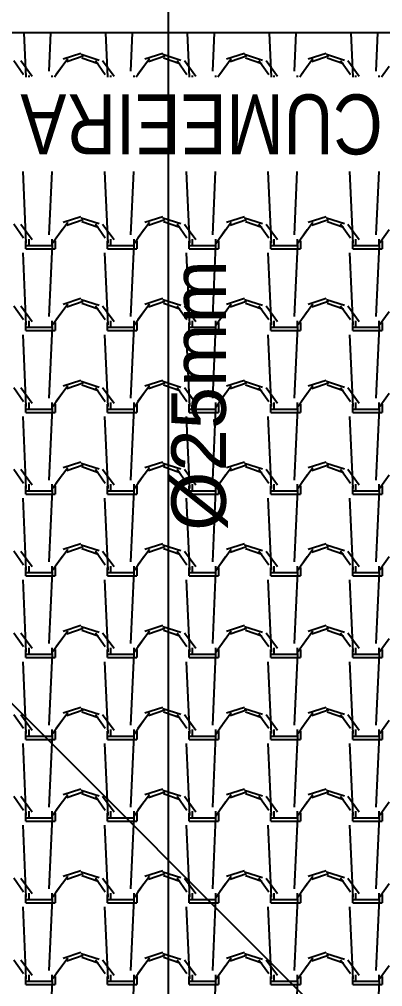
# Model space of a CAD drawing. Header units: millimetres. Extents: x 3923 to 4007, y 744 to 863.
# Drawn here: x 3933.241 to 3934.361, y 837.975 to 840.957 of the extents above; entities that cross this region are included whole.
import ezdxf
from ezdxf.enums import TextEntityAlignment as Align

# ---------------------------------------------------------------- set-up
doc = ezdxf.new("R2010")
doc.units = ezdxf.units.MM
for name, color, linetype in [('-HIDRO', 8, 'Continuous'), ('AF', 5, 'Continuous'), ('E-txt-g', 3, 'Continuous'), ('Esgoto', 5, 'Continuous'), ('TEXTO', 3, 'Continuous')]:
    doc.layers.add(name, color=color, linetype=linetype)
doc.layers.add('E-Txt-W', color=7, linetype='Continuous', lineweight=20)
doc.styles.add('F2', font='ARIALN.TTF')
doc.styles.add('REG60', font='romans.shx', dxfattribs={"width": 0.8, "height": 0.15})
doc.styles.add('REG80', font='romans.shx', dxfattribs={"width": 0.8, "height": 0.2})
doc.styles.get("Standard").update_dxf_attribs({"font": 'arial.ttf'})

# ---------------------------------------------------------------- blocks, each defined once
blk = doc.blocks.new('TXT-AMB75')
at = {"layer": 'E-txt-g', "style": 'REG80', "width": 0.8, "flags": 8}
blk.add_attdef('TXT', text='', height=0.2, dxfattribs=at).set_placement((0.0055, 0.2964), align=Align.CENTER)
at = {"layer": 'E-Txt-W', "style": 'REG60', "width": 0.8, "flags": 8}
blk.add_attdef('TXT', text='', height=0.15, dxfattribs=at).set_placement((0.0055, 0.0271), align=Align.CENTER)

msp = doc.modelspace()

# ---------------------------------------------------------------- linework, layer by layer
at = {"layer": '-HIDRO', "linetype": 'Continuous'}
for p, q in [((3938.5851, 840.915), (3929.0091, 840.915)), ((3933.2619, 840.7786), (3933.2557, 840.915)), ((3933.333, 840.7968), (3933.3383, 840.915)), ((3933.5139, 840.7786), (3933.5077, 840.915)), ((3933.585, 840.7968), (3933.5903, 840.915)), ((3933.7659, 840.7786), (3933.7597, 840.915)), ((3933.837, 840.7968), (3933.8423, 840.915)), ((3934.0179, 840.7786), (3934.0117, 840.915)), ((3934.089, 840.7968), (3934.0944, 840.915)), ((3934.2699, 840.7786), (3934.2637, 840.915)), ((3934.341, 840.7968), (3934.3464, 840.915)), ((3933.431, 840.8521), (3933.3756, 840.8345)), ((3933.4871, 840.8305), (3933.4316, 840.8482)), ((3933.683, 840.8521), (3933.6276, 840.8345)), ((3933.7391, 840.8305), (3933.6836, 840.8482)), ((3933.935, 840.8521), (3933.8796, 840.8345)), ((3933.9911, 840.8305), (3933.9356, 840.8482)), ((3934.187, 840.8521), (3934.1316, 840.8345)), ((3934.2431, 840.8305), (3934.1876, 840.8482)), ((3933.2537, 840.7865), (3933.2235, 840.8293)), ((3933.2809, 840.7811), (3933.2456, 840.829)), ((3933.39, 840.8349), (3933.3547, 840.787)), ((3933.4376, 840.8432), (3933.3872, 840.8256)), ((3933.4842, 840.8196), (3933.4338, 840.8373)), ((3933.5057, 840.7865), (3933.4755, 840.8293)), ((3933.5329, 840.7811), (3933.4976, 840.829)), ((3933.642, 840.8349), (3933.6067, 840.787)), ((3933.6896, 840.8432), (3933.6392, 840.8256)), ((3933.7362, 840.8196), (3933.6858, 840.8373)), ((3933.7577, 840.7865), (3933.7275, 840.8293)), ((3933.7849, 840.7811), (3933.7496, 840.829)), ((3933.894, 840.8349), (3933.8587, 840.787)), ((3933.9416, 840.8432), (3933.8912, 840.8256)), ((3933.9882, 840.8196), (3933.9378, 840.8373)), ((3934.0097, 840.7865), (3933.9795, 840.8293)), ((3934.0369, 840.7811), (3934.0016, 840.829)), ((3934.146, 840.8349), (3934.1107, 840.787)), ((3934.1936, 840.8432), (3934.1432, 840.8256)), ((3934.2402, 840.8196), (3934.1898, 840.8373)), ((3934.2617, 840.7864), (3934.2315, 840.8293)), ((3934.2888, 840.7811), (3934.2536, 840.829)), ((3933.3728, 840.8118), (3933.3493, 840.7786)), ((3933.6248, 840.8118), (3933.6013, 840.7786)), ((3933.8768, 840.8118), (3933.8533, 840.7786)), ((3934.1288, 840.8118), (3934.1053, 840.7786)), ((3934.3808, 840.8118), (3934.3573, 840.7786)), ((3933.2607, 840.7786), (3933.2607, 840.7788)), ((3933.2708, 840.7786), (3933.2708, 840.7838)), ((3933.3414, 840.7838), (3933.3414, 840.7786)), ((3933.3514, 840.7788), (3933.3514, 840.7786)), ((3933.5127, 840.7786), (3933.5127, 840.7788)), ((3933.5228, 840.7786), (3933.5228, 840.7838)), ((3933.5934, 840.7838), (3933.5934, 840.7786)), ((3933.6034, 840.7788), (3933.6034, 840.7786)), ((3933.7647, 840.7786), (3933.7647, 840.7788)), ((3933.7748, 840.7786), (3933.7748, 840.7838)), ((3933.8454, 840.7838), (3933.8454, 840.7786)), ((3933.8554, 840.7788), (3933.8554, 840.7786)), ((3934.0167, 840.7786), (3934.0167, 840.7788)), ((3934.0268, 840.7786), (3934.0268, 840.7838)), ((3934.0974, 840.7838), (3934.0974, 840.7786)), ((3934.1074, 840.7788), (3934.1074, 840.7786)), ((3934.2687, 840.7786), (3934.2687, 840.7788)), ((3934.2788, 840.7786), (3934.2788, 840.7838)), ((3934.3494, 840.7838), (3934.3494, 840.7786)), ((3934.3594, 840.7788), (3934.3594, 840.7786)), ((3933.2623, 840.2671), (3933.2522, 840.4881)), ((3933.333, 840.2928), (3933.3418, 840.4881)), ((3933.5143, 840.2671), (3933.5042, 840.4881)), ((3933.585, 840.2928), (3933.5938, 840.4881)), ((3933.7663, 840.2671), (3933.7562, 840.4881)), ((3933.837, 840.2928), (3933.8458, 840.4881)), ((3934.0183, 840.2671), (3934.0082, 840.4881)), ((3934.089, 840.2928), (3934.0979, 840.4881)), ((3934.2703, 840.2671), (3934.2602, 840.4881)), ((3934.341, 840.2928), (3934.3499, 840.4881)), ((3933.431, 840.3481), (3933.3756, 840.3305)), ((3933.4376, 840.3392), (3933.3872, 840.3216)), ((3933.4871, 840.3265), (3933.4316, 840.3442)), ((3933.683, 840.3481), (3933.6276, 840.3305)), ((3933.6896, 840.3392), (3933.6392, 840.3216)), ((3933.7391, 840.3265), (3933.6836, 840.3442)), ((3933.935, 840.3481), (3933.8796, 840.3305)), ((3933.9416, 840.3392), (3933.8912, 840.3216)), ((3933.9911, 840.3265), (3933.9356, 840.3442)), ((3934.187, 840.3481), (3934.1316, 840.3305)), ((3934.1936, 840.3392), (3934.1432, 840.3216)), ((3934.2431, 840.3265), (3934.1876, 840.3442)), ((3933.2537, 840.2825), (3933.2235, 840.3253)), ((3933.2809, 840.2771), (3933.2456, 840.325)), ((3933.39, 840.3309), (3933.3547, 840.283)), ((3933.4842, 840.3156), (3933.4338, 840.3333)), ((3933.5057, 840.2825), (3933.4755, 840.3253)), ((3933.5329, 840.2771), (3933.4976, 840.325)), ((3933.642, 840.3309), (3933.6067, 840.283)), ((3933.7362, 840.3156), (3933.6858, 840.3333)), ((3933.7577, 840.2825), (3933.7275, 840.3253)), ((3933.7849, 840.2771), (3933.7496, 840.325)), ((3933.894, 840.3309), (3933.8587, 840.283)), ((3933.9882, 840.3156), (3933.9378, 840.3333)), ((3934.0097, 840.2825), (3933.9795, 840.3253)), ((3934.0369, 840.2771), (3934.0016, 840.325)), ((3934.146, 840.3309), (3934.1107, 840.283)), ((3934.2402, 840.3156), (3934.1898, 840.3333)), ((3934.2617, 840.2825), (3934.2315, 840.3253)), ((3934.2889, 840.2771), (3934.2536, 840.325)), ((3933.2708, 840.2597), (3933.2708, 840.2798)), ((3933.3414, 840.2798), (3933.3414, 840.2597)), ((3933.3728, 840.3078), (3933.3426, 840.265)), ((3933.5228, 840.2597), (3933.5228, 840.2798)), ((3933.5934, 840.2798), (3933.5934, 840.2597)), ((3933.6248, 840.3078), (3933.5946, 840.265)), ((3933.7748, 840.2597), (3933.7748, 840.2798)), ((3933.8454, 840.2798), (3933.8454, 840.2597)), ((3933.8768, 840.3078), (3933.8466, 840.265)), ((3934.0268, 840.2597), (3934.0268, 840.2798)), ((3934.0974, 840.2798), (3934.0974, 840.2597)), ((3934.1288, 840.3078), (3934.0986, 840.265)), ((3934.2788, 840.2597), (3934.2788, 840.2798)), ((3934.3494, 840.2798), (3934.3494, 840.2597)), ((3934.3808, 840.3078), (3934.3506, 840.265)), ((3933.2607, 840.2496), (3933.2607, 840.2748)), ((3933.2607, 840.2597), (3933.2708, 840.2597)), ((3933.2607, 840.2496), (3933.2708, 840.2496)), ((3933.2708, 840.2597), (3933.3414, 840.2597)), ((3933.2708, 840.2496), (3933.3514, 840.2496)), ((3933.333, 840.0408), (3933.343, 840.2625)), ((3933.3514, 840.2748), (3933.3514, 840.2496)), ((3933.5127, 840.2496), (3933.5127, 840.2748)), ((3933.5127, 840.2597), (3933.5228, 840.2597)), ((3933.5127, 840.2496), (3933.5228, 840.2496)), ((3933.5228, 840.2597), (3933.5934, 840.2597)), ((3933.5228, 840.2496), (3933.6034, 840.2496)), ((3933.585, 840.0408), (3933.5951, 840.2625)), ((3933.6034, 840.2748), (3933.6034, 840.2496)), ((3933.7647, 840.2496), (3933.7647, 840.2748)), ((3933.7647, 840.2597), (3933.7748, 840.2597)), ((3933.7647, 840.2496), (3933.7748, 840.2496)), ((3933.7748, 840.2597), (3933.8454, 840.2597)), ((3933.7748, 840.2496), (3933.8554, 840.2496)), ((3933.837, 840.0408), (3933.8471, 840.2625)), ((3933.8554, 840.2748), (3933.8554, 840.2496)), ((3934.0167, 840.2496), (3934.0167, 840.2748)), ((3934.0167, 840.2597), (3934.0268, 840.2597)), ((3934.0167, 840.2496), (3934.0268, 840.2496)), ((3934.0268, 840.2597), (3934.0974, 840.2597)), ((3934.0268, 840.2496), (3934.1074, 840.2496)), ((3934.089, 840.0408), (3934.0991, 840.2625)), ((3934.1074, 840.2748), (3934.1074, 840.2496)), ((3934.2687, 840.2496), (3934.2687, 840.2748)), ((3934.2687, 840.2597), (3934.2788, 840.2597)), ((3934.2687, 840.2496), (3934.2788, 840.2496)), ((3934.2788, 840.2597), (3934.3494, 840.2597)), ((3934.2788, 840.2496), (3934.3594, 840.2496)), ((3934.341, 840.0408), (3934.3511, 840.2625)), ((3934.3594, 840.2748), (3934.3594, 840.2496)), ((3933.2623, 840.0151), (3933.2522, 840.2368)), ((3933.5143, 840.0151), (3933.5042, 840.2368)), ((3933.7663, 840.0151), (3933.7562, 840.2368)), ((3934.0183, 840.0151), (3934.0082, 840.2368)), ((3934.2703, 840.0151), (3934.2602, 840.2368)), ((3933.2537, 840.0305), (3933.2235, 840.0733)), ((3933.2809, 840.0251), (3933.2456, 840.073)), ((3933.39, 840.0789), (3933.3547, 840.031)), ((3933.431, 840.0961), (3933.3756, 840.0785)), ((3933.4376, 840.0872), (3933.3872, 840.0696)), ((3933.4871, 840.0745), (3933.4316, 840.0922)), ((3933.4842, 840.0636), (3933.4338, 840.0813)), ((3933.5057, 840.0305), (3933.4755, 840.0733)), ((3933.5329, 840.0251), (3933.4976, 840.073)), ((3933.642, 840.0789), (3933.6067, 840.031)), ((3933.683, 840.0961), (3933.6276, 840.0785)), ((3933.6896, 840.0872), (3933.6392, 840.0696)), ((3933.7391, 840.0745), (3933.6836, 840.0922)), ((3933.7362, 840.0636), (3933.6858, 840.0813)), ((3933.7577, 840.0305), (3933.7275, 840.0733)), ((3933.7849, 840.0251), (3933.7496, 840.073)), ((3933.894, 840.0789), (3933.8587, 840.031)), ((3933.935, 840.0961), (3933.8796, 840.0785)), ((3933.9416, 840.0872), (3933.8912, 840.0696)), ((3933.9911, 840.0745), (3933.9356, 840.0922)), ((3933.9882, 840.0636), (3933.9378, 840.0813)), ((3934.0097, 840.0305), (3933.9795, 840.0733)), ((3934.0369, 840.0251), (3934.0016, 840.073)), ((3934.146, 840.0789), (3934.1107, 840.031)), ((3934.187, 840.0961), (3934.1316, 840.0785)), ((3934.1936, 840.0872), (3934.1432, 840.0696)), ((3934.2431, 840.0745), (3934.1876, 840.0922)), ((3934.2402, 840.0636), (3934.1898, 840.0813)), ((3934.2617, 840.0305), (3934.2315, 840.0733)), ((3934.2889, 840.0251), (3934.2536, 840.073)), ((3933.3728, 840.0558), (3933.3426, 840.013)), ((3933.6248, 840.0558), (3933.5946, 840.013)), ((3933.8768, 840.0558), (3933.8466, 840.013)), ((3934.1288, 840.0558), (3934.0986, 840.013)), ((3934.3808, 840.0558), (3934.3506, 840.013)), ((3933.2607, 839.9976), (3933.2607, 840.0228)), ((3933.2708, 840.0077), (3933.2708, 840.0278)), ((3933.3414, 840.0278), (3933.3414, 840.0077)), ((3933.3514, 840.0228), (3933.3514, 839.9976)), ((3933.5127, 839.9976), (3933.5127, 840.0228)), ((3933.5228, 840.0077), (3933.5228, 840.0278)), ((3933.5934, 840.0278), (3933.5934, 840.0077)), ((3933.6034, 840.0228), (3933.6034, 839.9976)), ((3933.7647, 839.9976), (3933.7647, 840.0228)), ((3933.7748, 840.0077), (3933.7748, 840.0278)), ((3933.8454, 840.0278), (3933.8454, 840.0077)), ((3933.8554, 840.0228), (3933.8554, 839.9976)), ((3934.0167, 839.9976), (3934.0167, 840.0228)), ((3934.0268, 840.0077), (3934.0268, 840.0278)), ((3934.0974, 840.0278), (3934.0974, 840.0077)), ((3934.1074, 840.0228), (3934.1074, 839.9976)), ((3934.2687, 839.9976), (3934.2687, 840.0228)), ((3934.2788, 840.0077), (3934.2788, 840.0278)), ((3934.3494, 840.0278), (3934.3494, 840.0077)), ((3934.3594, 840.0228), (3934.3594, 839.9976)), ((3933.2623, 839.7631), (3933.2522, 839.9848)), ((3933.2607, 840.0077), (3933.2708, 840.0077)), ((3933.2607, 839.9976), (3933.2708, 839.9976)), ((3933.2708, 840.0077), (3933.3414, 840.0077)), ((3933.2708, 839.9976), (3933.3514, 839.9976)), ((3933.333, 839.7888), (3933.343, 840.0105)), ((3933.5143, 839.7631), (3933.5042, 839.9848)), ((3933.5127, 840.0077), (3933.5228, 840.0077)), ((3933.5127, 839.9976), (3933.5228, 839.9976)), ((3933.5228, 840.0077), (3933.5934, 840.0077)), ((3933.5228, 839.9976), (3933.6034, 839.9976)), ((3933.585, 839.7888), (3933.5951, 840.0105)), ((3933.7663, 839.7631), (3933.7562, 839.9848)), ((3933.7647, 840.0077), (3933.7748, 840.0077)), ((3933.7647, 839.9976), (3933.7748, 839.9976)), ((3933.7748, 840.0077), (3933.8454, 840.0077)), ((3933.7748, 839.9976), (3933.8554, 839.9976)), ((3933.837, 839.7888), (3933.8471, 840.0105)), ((3934.0183, 839.7631), (3934.0082, 839.9848)), ((3934.0167, 840.0077), (3934.0268, 840.0077)), ((3934.0167, 839.9976), (3934.0268, 839.9976)), ((3934.0268, 840.0077), (3934.0974, 840.0077)), ((3934.0268, 839.9976), (3934.1074, 839.9976)), ((3934.089, 839.7888), (3934.0991, 840.0105)), ((3934.2703, 839.7631), (3934.2602, 839.9848)), ((3934.2687, 840.0077), (3934.2788, 840.0077)), ((3934.2687, 839.9976), (3934.2788, 839.9976)), ((3934.2788, 840.0077), (3934.3494, 840.0077)), ((3934.2788, 839.9976), (3934.3594, 839.9976)), ((3934.341, 839.7888), (3934.3511, 840.0105)), ((3933.431, 839.8441), (3933.3756, 839.8265)), ((3933.4376, 839.8352), (3933.3872, 839.8176)), ((3933.4871, 839.8225), (3933.4316, 839.8402)), ((3933.683, 839.8441), (3933.6276, 839.8265)), ((3933.6896, 839.8352), (3933.6392, 839.8176)), ((3933.7391, 839.8225), (3933.6836, 839.8402)), ((3933.935, 839.8441), (3933.8796, 839.8265)), ((3933.9416, 839.8352), (3933.8912, 839.8176)), ((3933.9911, 839.8225), (3933.9356, 839.8402)), ((3934.187, 839.8441), (3934.1316, 839.8265)), ((3934.1936, 839.8352), (3934.1432, 839.8176)), ((3934.2431, 839.8225), (3934.1876, 839.8402)), ((3933.2537, 839.7785), (3933.2235, 839.8213)), ((3933.2809, 839.7731), (3933.2456, 839.821)), ((3933.3728, 839.8038), (3933.3426, 839.761)), ((3933.39, 839.8269), (3933.3547, 839.779)), ((3933.4842, 839.8116), (3933.4338, 839.8293)), ((3933.5057, 839.7785), (3933.4755, 839.8213)), ((3933.5329, 839.7731), (3933.4976, 839.821)), ((3933.6248, 839.8038), (3933.5946, 839.761)), ((3933.642, 839.8269), (3933.6067, 839.779)), ((3933.7362, 839.8116), (3933.6858, 839.8293)), ((3933.7577, 839.7785), (3933.7275, 839.8213)), ((3933.7849, 839.7731), (3933.7496, 839.821)), ((3933.8768, 839.8038), (3933.8466, 839.761)), ((3933.894, 839.8269), (3933.8587, 839.779)), ((3933.9882, 839.8116), (3933.9378, 839.8293)), ((3934.0097, 839.7785), (3933.9795, 839.8213)), ((3934.0369, 839.7731), (3934.0016, 839.821)), ((3934.1288, 839.8038), (3934.0986, 839.761)), ((3934.146, 839.8269), (3934.1107, 839.779)), ((3934.2402, 839.8116), (3934.1898, 839.8293)), ((3934.2617, 839.7785), (3934.2315, 839.8213)), ((3934.2889, 839.7731), (3934.2536, 839.821)), ((3934.3808, 839.8038), (3934.3506, 839.761)), ((3933.2708, 839.7557), (3933.2708, 839.7758)), ((3933.3414, 839.7758), (3933.3414, 839.7557)), ((3933.5228, 839.7557), (3933.5228, 839.7758)), ((3933.5934, 839.7758), (3933.5934, 839.7557)), ((3933.7748, 839.7557), (3933.7748, 839.7758)), ((3933.8454, 839.7758), (3933.8454, 839.7557)), ((3934.0268, 839.7557), (3934.0268, 839.7758)), ((3934.0974, 839.7758), (3934.0974, 839.7557)), ((3934.2788, 839.7557), (3934.2788, 839.7758)), ((3934.3494, 839.7758), (3934.3494, 839.7557)), ((3933.2607, 839.7456), (3933.2607, 839.7708)), ((3933.2607, 839.7557), (3933.2708, 839.7557)), ((3933.2607, 839.7456), (3933.2708, 839.7456)), ((3933.2708, 839.7557), (3933.3414, 839.7557)), ((3933.2708, 839.7456), (3933.3514, 839.7456)), ((3933.333, 839.5368), (3933.343, 839.7585)), ((3933.3514, 839.7708), (3933.3514, 839.7456)), ((3933.5127, 839.7456), (3933.5127, 839.7708)), ((3933.5127, 839.7557), (3933.5228, 839.7557)), ((3933.5127, 839.7456), (3933.5228, 839.7456)), ((3933.5228, 839.7557), (3933.5934, 839.7557)), ((3933.5228, 839.7456), (3933.6034, 839.7456)), ((3933.585, 839.5368), (3933.5951, 839.7585)), ((3933.6034, 839.7708), (3933.6034, 839.7456)), ((3933.7647, 839.7456), (3933.7647, 839.7708)), ((3933.7647, 839.7557), (3933.7748, 839.7557)), ((3933.7647, 839.7456), (3933.7748, 839.7456)), ((3933.7748, 839.7557), (3933.8454, 839.7557)), ((3933.7748, 839.7456), (3933.8554, 839.7456)), ((3933.837, 839.5368), (3933.8471, 839.7585)), ((3933.8554, 839.7708), (3933.8554, 839.7456)), ((3934.0167, 839.7456), (3934.0167, 839.7708)), ((3934.0167, 839.7557), (3934.0268, 839.7557)), ((3934.0167, 839.7456), (3934.0268, 839.7456)), ((3934.0268, 839.7557), (3934.0974, 839.7557)), ((3934.0268, 839.7456), (3934.1074, 839.7456)), ((3934.089, 839.5368), (3934.0991, 839.7585)), ((3934.1074, 839.7708), (3934.1074, 839.7456)), ((3934.2687, 839.7456), (3934.2687, 839.7708)), ((3934.2687, 839.7557), (3934.2788, 839.7557)), ((3934.2687, 839.7456), (3934.2788, 839.7456)), ((3934.2788, 839.7557), (3934.3494, 839.7557)), ((3934.2788, 839.7456), (3934.3594, 839.7456)), ((3934.341, 839.5368), (3934.3511, 839.7585)), ((3934.3594, 839.7708), (3934.3594, 839.7456)), ((3933.2623, 839.5111), (3933.2522, 839.7328)), ((3933.5143, 839.5111), (3933.5042, 839.7328)), ((3933.7663, 839.5111), (3933.7562, 839.7328)), ((3934.0183, 839.5111), (3934.0082, 839.7328)), ((3934.2703, 839.5111), (3934.2602, 839.7328)), ((3933.2537, 839.5265), (3933.2235, 839.5693)), ((3933.2809, 839.5211), (3933.2456, 839.569)), ((3933.39, 839.5749), (3933.3547, 839.527)), ((3933.431, 839.5921), (3933.3756, 839.5745)), ((3933.4376, 839.5832), (3933.3872, 839.5656)), ((3933.4871, 839.5705), (3933.4316, 839.5882)), ((3933.4842, 839.5596), (3933.4338, 839.5773)), ((3933.5057, 839.5265), (3933.4755, 839.5693)), ((3933.5329, 839.5211), (3933.4976, 839.569)), ((3933.642, 839.5749), (3933.6067, 839.527)), ((3933.683, 839.5921), (3933.6276, 839.5745)), ((3933.6896, 839.5832), (3933.6392, 839.5656)), ((3933.7391, 839.5705), (3933.6836, 839.5882)), ((3933.7362, 839.5596), (3933.6858, 839.5773)), ((3933.7577, 839.5265), (3933.7275, 839.5693)), ((3933.7849, 839.5211), (3933.7496, 839.569)), ((3933.894, 839.5749), (3933.8587, 839.527)), ((3933.935, 839.5921), (3933.8796, 839.5745)), ((3933.9416, 839.5832), (3933.8912, 839.5656)), ((3933.9911, 839.5705), (3933.9356, 839.5882)), ((3933.9882, 839.5596), (3933.9378, 839.5773)), ((3934.0097, 839.5265), (3933.9795, 839.5693)), ((3934.0369, 839.5211), (3934.0016, 839.569)), ((3934.146, 839.5749), (3934.1107, 839.527)), ((3934.187, 839.5921), (3934.1316, 839.5745)), ((3934.1936, 839.5832), (3934.1432, 839.5656)), ((3934.2431, 839.5705), (3934.1876, 839.5882)), ((3934.2402, 839.5596), (3934.1898, 839.5773)), ((3934.2617, 839.5265), (3934.2315, 839.5693)), ((3934.2889, 839.5211), (3934.2536, 839.569)), ((3933.3728, 839.5518), (3933.3426, 839.509)), ((3933.6248, 839.5518), (3933.5946, 839.509)), ((3933.8768, 839.5518), (3933.8466, 839.509)), ((3934.1288, 839.5518), (3934.0986, 839.509)), ((3934.3808, 839.5518), (3934.3506, 839.509)), ((3933.2607, 839.4936), (3933.2607, 839.5188)), ((3933.2708, 839.5037), (3933.2708, 839.5238)), ((3933.333, 839.2848), (3933.343, 839.5065)), ((3933.3414, 839.5238), (3933.3414, 839.5037)), ((3933.3514, 839.5188), (3933.3514, 839.4936)), ((3933.5127, 839.4936), (3933.5127, 839.5188)), ((3933.5228, 839.5037), (3933.5228, 839.5238)), ((3933.585, 839.2848), (3933.5951, 839.5065)), ((3933.5934, 839.5238), (3933.5934, 839.5037)), ((3933.6034, 839.5188), (3933.6034, 839.4936)), ((3933.7647, 839.4936), (3933.7647, 839.5188)), ((3933.7748, 839.5037), (3933.7748, 839.5238)), ((3933.837, 839.2848), (3933.8471, 839.5065)), ((3933.8454, 839.5238), (3933.8454, 839.5037)), ((3933.8554, 839.5188), (3933.8554, 839.4936)), ((3934.0167, 839.4936), (3934.0167, 839.5188)), ((3934.0268, 839.5037), (3934.0268, 839.5238)), ((3934.089, 839.2848), (3934.0991, 839.5065)), ((3934.0974, 839.5238), (3934.0974, 839.5037)), ((3934.1074, 839.5188), (3934.1074, 839.4936)), ((3934.2687, 839.4936), (3934.2687, 839.5188)), ((3934.2788, 839.5037), (3934.2788, 839.5238)), ((3934.341, 839.2848), (3934.3511, 839.5065)), ((3934.3494, 839.5238), (3934.3494, 839.5037)), ((3934.3594, 839.5188), (3934.3594, 839.4936)), ((3933.2623, 839.2591), (3933.2522, 839.4808)), ((3933.2607, 839.5037), (3933.2708, 839.5037)), ((3933.2607, 839.4936), (3933.2708, 839.4936)), ((3933.2708, 839.5037), (3933.3414, 839.5037)), ((3933.2708, 839.4936), (3933.3514, 839.4936)), ((3933.5143, 839.2591), (3933.5042, 839.4808)), ((3933.5127, 839.5037), (3933.5228, 839.5037)), ((3933.5127, 839.4936), (3933.5228, 839.4936)), ((3933.5228, 839.5037), (3933.5934, 839.5037)), ((3933.5228, 839.4936), (3933.6034, 839.4936)), ((3933.7663, 839.2591), (3933.7562, 839.4808)), ((3933.7647, 839.5037), (3933.7748, 839.5037)), ((3933.7647, 839.4936), (3933.7748, 839.4936)), ((3933.7748, 839.5037), (3933.8454, 839.5037)), ((3933.7748, 839.4936), (3933.8554, 839.4936)), ((3934.0183, 839.2591), (3934.0082, 839.4808)), ((3934.0167, 839.5037), (3934.0268, 839.5037)), ((3934.0167, 839.4936), (3934.0268, 839.4936)), ((3934.0268, 839.5037), (3934.0974, 839.5037)), ((3934.0268, 839.4936), (3934.1074, 839.4936)), ((3934.2703, 839.2591), (3934.2602, 839.4808)), ((3934.2687, 839.5037), (3934.2788, 839.5037)), ((3934.2687, 839.4936), (3934.2788, 839.4936)), ((3934.2788, 839.5037), (3934.3494, 839.5037)), ((3934.2788, 839.4936), (3934.3594, 839.4936)), ((3933.431, 839.3401), (3933.3756, 839.3225)), ((3933.4376, 839.3312), (3933.3872, 839.3136)), ((3933.4871, 839.3185), (3933.4316, 839.3362)), ((3933.4842, 839.3076), (3933.4338, 839.3253)), ((3933.683, 839.3401), (3933.6276, 839.3225)), ((3933.6896, 839.3312), (3933.6392, 839.3136)), ((3933.7391, 839.3185), (3933.6836, 839.3362)), ((3933.7362, 839.3076), (3933.6858, 839.3253)), ((3933.935, 839.3401), (3933.8796, 839.3225)), ((3933.9416, 839.3312), (3933.8912, 839.3136)), ((3933.9911, 839.3185), (3933.9356, 839.3362)), ((3933.9882, 839.3076), (3933.9378, 839.3253)), ((3934.187, 839.3401), (3934.1316, 839.3225)), ((3934.1936, 839.3312), (3934.1432, 839.3136)), ((3934.2431, 839.3185), (3934.1876, 839.3362)), ((3934.2402, 839.3076), (3934.1898, 839.3253)), ((3933.2537, 839.2745), (3933.2235, 839.3173)), ((3933.2809, 839.2691), (3933.2456, 839.317)), ((3933.3728, 839.2998), (3933.3426, 839.257)), ((3933.39, 839.3229), (3933.3547, 839.275)), ((3933.5057, 839.2745), (3933.4755, 839.3173)), ((3933.5329, 839.2691), (3933.4976, 839.317)), ((3933.6248, 839.2998), (3933.5946, 839.257)), ((3933.642, 839.3229), (3933.6067, 839.275)), ((3933.7577, 839.2745), (3933.7275, 839.3173)), ((3933.7849, 839.2691), (3933.7496, 839.317)), ((3933.8768, 839.2998), (3933.8466, 839.257)), ((3933.894, 839.3229), (3933.8587, 839.275)), ((3934.0097, 839.2745), (3933.9795, 839.3173)), ((3934.0369, 839.2691), (3934.0016, 839.317)), ((3934.1288, 839.2998), (3934.0986, 839.257)), ((3934.146, 839.3229), (3934.1107, 839.275)), ((3934.2617, 839.2745), (3934.2315, 839.3173)), ((3934.2889, 839.2691), (3934.2536, 839.317)), ((3934.3808, 839.2998), (3934.3506, 839.257)), ((3933.2607, 839.2416), (3933.2607, 839.2668)), ((3933.2708, 839.2517), (3933.2708, 839.2718)), ((3933.3414, 839.2718), (3933.3414, 839.2517)), ((3933.3514, 839.2668), (3933.3514, 839.2416)), ((3933.5127, 839.2416), (3933.5127, 839.2668)), ((3933.5228, 839.2517), (3933.5228, 839.2718)), ((3933.5934, 839.2718), (3933.5934, 839.2517)), ((3933.6034, 839.2668), (3933.6034, 839.2416)), ((3933.7647, 839.2416), (3933.7647, 839.2668)), ((3933.7748, 839.2517), (3933.7748, 839.2718)), ((3933.8454, 839.2718), (3933.8454, 839.2517)), ((3933.8554, 839.2668), (3933.8554, 839.2416)), ((3934.0167, 839.2416), (3934.0167, 839.2668)), ((3934.0268, 839.2517), (3934.0268, 839.2718)), ((3934.0974, 839.2718), (3934.0974, 839.2517)), ((3934.1074, 839.2668), (3934.1074, 839.2416)), ((3934.2687, 839.2416), (3934.2687, 839.2668)), ((3934.2788, 839.2517), (3934.2788, 839.2718)), ((3934.3494, 839.2718), (3934.3494, 839.2517)), ((3934.3594, 839.2668), (3934.3594, 839.2416)), ((3933.2607, 839.2517), (3933.2708, 839.2517)), ((3933.2607, 839.2416), (3933.2708, 839.2416)), ((3933.2708, 839.2517), (3933.3414, 839.2517)), ((3933.2708, 839.2416), (3933.3514, 839.2416)), ((3933.333, 839.0328), (3933.343, 839.2545)), ((3933.5127, 839.2517), (3933.5228, 839.2517)), ((3933.5127, 839.2416), (3933.5228, 839.2416)), ((3933.5228, 839.2517), (3933.5934, 839.2517)), ((3933.5228, 839.2416), (3933.6034, 839.2416)), ((3933.585, 839.0328), (3933.5951, 839.2545)), ((3933.7647, 839.2517), (3933.7748, 839.2517)), ((3933.7647, 839.2416), (3933.7748, 839.2416)), ((3933.7748, 839.2517), (3933.8454, 839.2517)), ((3933.7748, 839.2416), (3933.8554, 839.2416)), ((3933.837, 839.0328), (3933.8471, 839.2545)), ((3934.0167, 839.2517), (3934.0268, 839.2517)), ((3934.0167, 839.2416), (3934.0268, 839.2416)), ((3934.0268, 839.2517), (3934.0974, 839.2517)), ((3934.0268, 839.2416), (3934.1074, 839.2416)), ((3934.089, 839.0328), (3934.0991, 839.2545)), ((3934.2687, 839.2517), (3934.2788, 839.2517)), ((3934.2687, 839.2416), (3934.2788, 839.2416)), ((3934.2788, 839.2517), (3934.3494, 839.2517)), ((3934.2788, 839.2416), (3934.3594, 839.2416)), ((3934.341, 839.0328), (3934.3511, 839.2545)), ((3933.2623, 839.0071), (3933.2522, 839.2288)), ((3933.5143, 839.0071), (3933.5042, 839.2288)), ((3933.7663, 839.0071), (3933.7562, 839.2288)), ((3934.0183, 839.0071), (3934.0082, 839.2288)), ((3934.2703, 839.0071), (3934.2602, 839.2288)), ((3933.431, 839.0881), (3933.3756, 839.0705)), ((3933.683, 839.0881), (3933.6276, 839.0705)), ((3933.935, 839.0881), (3933.8796, 839.0705)), ((3934.187, 839.0881), (3934.1316, 839.0705)), ((3933.2537, 839.0225), (3933.2235, 839.0653)), ((3933.2809, 839.0171), (3933.2456, 839.065)), ((3933.39, 839.0709), (3933.3547, 839.023)), ((3933.4376, 839.0792), (3933.3872, 839.0616)), ((3933.4871, 839.0665), (3933.4316, 839.0841)), ((3933.4842, 839.0556), (3933.4338, 839.0733)), ((3933.5057, 839.0225), (3933.4755, 839.0653)), ((3933.5329, 839.0171), (3933.4976, 839.065)), ((3933.642, 839.0709), (3933.6067, 839.023)), ((3933.6896, 839.0792), (3933.6392, 839.0616)), ((3933.7391, 839.0665), (3933.6836, 839.0841)), ((3933.7362, 839.0556), (3933.6858, 839.0733)), ((3933.7577, 839.0225), (3933.7275, 839.0653)), ((3933.7849, 839.0171), (3933.7496, 839.065)), ((3933.894, 839.0709), (3933.8587, 839.023)), ((3933.9416, 839.0792), (3933.8912, 839.0616)), ((3933.9911, 839.0665), (3933.9356, 839.0841)), ((3933.9882, 839.0556), (3933.9378, 839.0733)), ((3934.0097, 839.0225), (3933.9795, 839.0653)), ((3934.0369, 839.0171), (3934.0016, 839.065)), ((3934.146, 839.0709), (3934.1107, 839.023)), ((3934.1936, 839.0792), (3934.1432, 839.0616)), ((3934.2431, 839.0665), (3934.1876, 839.0841)), ((3934.2402, 839.0556), (3934.1898, 839.0733)), ((3934.2617, 839.0225), (3934.2315, 839.0653)), ((3934.2889, 839.0171), (3934.2536, 839.065)), ((3933.3728, 839.0478), (3933.3426, 839.005)), ((3933.6248, 839.0478), (3933.5946, 839.005)), ((3933.8768, 839.0478), (3933.8466, 839.005)), ((3934.1288, 839.0478), (3934.0986, 839.005)), ((3934.3808, 839.0478), (3934.3506, 839.005)), ((3933.2607, 838.9896), (3933.2607, 839.0148)), ((3933.2607, 838.9997), (3933.2708, 838.9997)), ((3933.2708, 838.9997), (3933.2708, 839.0198)), ((3933.2708, 838.9997), (3933.3414, 838.9997)), ((3933.333, 838.7808), (3933.343, 839.0025)), ((3933.3414, 839.0198), (3933.3414, 838.9997)), ((3933.3514, 839.0148), (3933.3514, 838.9896)), ((3933.5127, 838.9896), (3933.5127, 839.0148)), ((3933.5127, 838.9997), (3933.5228, 838.9997)), ((3933.5228, 838.9997), (3933.5228, 839.0198)), ((3933.5228, 838.9997), (3933.5934, 838.9997)), ((3933.585, 838.7808), (3933.5951, 839.0025)), ((3933.5934, 839.0198), (3933.5934, 838.9997)), ((3933.6034, 839.0148), (3933.6034, 838.9896)), ((3933.7647, 838.9896), (3933.7647, 839.0148)), ((3933.7647, 838.9997), (3933.7748, 838.9997)), ((3933.7748, 838.9997), (3933.7748, 839.0198)), ((3933.7748, 838.9997), (3933.8454, 838.9997)), ((3933.837, 838.7808), (3933.8471, 839.0025)), ((3933.8454, 839.0198), (3933.8454, 838.9997)), ((3933.8554, 839.0148), (3933.8554, 838.9896)), ((3934.0167, 838.9896), (3934.0167, 839.0148)), ((3934.0167, 838.9997), (3934.0268, 838.9997)), ((3934.0268, 838.9997), (3934.0268, 839.0198)), ((3934.0268, 838.9997), (3934.0974, 838.9997)), ((3934.089, 838.7808), (3934.0991, 839.0025)), ((3934.0974, 839.0198), (3934.0974, 838.9997)), ((3934.1074, 839.0148), (3934.1074, 838.9896)), ((3934.2687, 838.9896), (3934.2687, 839.0148)), ((3934.2687, 838.9997), (3934.2788, 838.9997)), ((3934.2788, 838.9997), (3934.2788, 839.0198)), ((3934.2788, 838.9997), (3934.3494, 838.9997)), ((3934.341, 838.7808), (3934.3511, 839.0025)), ((3934.3494, 839.0198), (3934.3494, 838.9997)), ((3934.3594, 839.0148), (3934.3594, 838.9896)), ((3933.2623, 838.7551), (3933.2522, 838.9768)), ((3933.2607, 838.9896), (3933.2708, 838.9896)), ((3933.2708, 838.9896), (3933.3514, 838.9896)), ((3933.5143, 838.7551), (3933.5042, 838.9768)), ((3933.5127, 838.9896), (3933.5228, 838.9896)), ((3933.5228, 838.9896), (3933.6034, 838.9896)), ((3933.7663, 838.7551), (3933.7562, 838.9768)), ((3933.7647, 838.9896), (3933.7748, 838.9896)), ((3933.7748, 838.9896), (3933.8554, 838.9896)), ((3934.0183, 838.7551), (3934.0082, 838.9768)), ((3934.0167, 838.9896), (3934.0268, 838.9896)), ((3934.0268, 838.9896), (3934.1074, 838.9896)), ((3934.2703, 838.7551), (3934.2602, 838.9768)), ((3934.2687, 838.9896), (3934.2788, 838.9896)), ((3934.2788, 838.9896), (3934.3594, 838.9896)), ((3933.39, 838.8189), (3933.3547, 838.771)), ((3933.431, 838.8361), (3933.3756, 838.8185)), ((3933.4376, 838.8272), (3933.3872, 838.8096)), ((3933.4871, 838.8145), (3933.4316, 838.8321)), ((3933.4842, 838.8036), (3933.4338, 838.8213)), ((3933.642, 838.8189), (3933.6067, 838.771)), ((3933.683, 838.8361), (3933.6276, 838.8185)), ((3933.6896, 838.8272), (3933.6392, 838.8096)), ((3933.7391, 838.8145), (3933.6836, 838.8321)), ((3933.7362, 838.8036), (3933.6858, 838.8213)), ((3933.894, 838.8189), (3933.8587, 838.771)), ((3933.935, 838.8361), (3933.8796, 838.8185)), ((3933.9416, 838.8272), (3933.8912, 838.8096)), ((3933.9911, 838.8145), (3933.9356, 838.8321)), ((3933.9882, 838.8036), (3933.9378, 838.8213)), ((3934.146, 838.8189), (3934.1107, 838.771)), ((3934.187, 838.8361), (3934.1316, 838.8185)), ((3934.1936, 838.8272), (3934.1432, 838.8096)), ((3934.2431, 838.8145), (3934.1876, 838.8321)), ((3934.2402, 838.8036), (3934.1898, 838.8213)), ((3933.2537, 838.7705), (3933.2235, 838.8133)), ((3933.2809, 838.7651), (3933.2456, 838.813)), ((3933.3728, 838.7958), (3933.3426, 838.753)), ((3933.5057, 838.7705), (3933.4755, 838.8133)), ((3933.5329, 838.7651), (3933.4976, 838.813)), ((3933.6248, 838.7958), (3933.5946, 838.753)), ((3933.7577, 838.7705), (3933.7275, 838.8133)), ((3933.7849, 838.7651), (3933.7496, 838.813)), ((3933.8768, 838.7958), (3933.8466, 838.753)), ((3934.0097, 838.7705), (3933.9795, 838.8133)), ((3934.0369, 838.7651), (3934.0016, 838.813)), ((3934.1288, 838.7958), (3934.0986, 838.753)), ((3934.2617, 838.7705), (3934.2315, 838.8133)), ((3934.2889, 838.7651), (3934.2536, 838.813)), ((3934.3808, 838.7959), (3934.3506, 838.753)), ((3933.2607, 838.7376), (3933.2607, 838.7628)), ((3933.2708, 838.7477), (3933.2708, 838.7678)), ((3933.3414, 838.7678), (3933.3414, 838.7477)), ((3933.3514, 838.7628), (3933.3514, 838.7376)), ((3933.5127, 838.7376), (3933.5127, 838.7628)), ((3933.5228, 838.7477), (3933.5228, 838.7678)), ((3933.5934, 838.7678), (3933.5934, 838.7477)), ((3933.6034, 838.7628), (3933.6034, 838.7376)), ((3933.7647, 838.7376), (3933.7647, 838.7628)), ((3933.7748, 838.7477), (3933.7748, 838.7678)), ((3933.8454, 838.7678), (3933.8454, 838.7477)), ((3933.8554, 838.7628), (3933.8554, 838.7376)), ((3934.0167, 838.7376), (3934.0167, 838.7628)), ((3934.0268, 838.7477), (3934.0268, 838.7678)), ((3934.0974, 838.7678), (3934.0974, 838.7477)), ((3934.1074, 838.7628), (3934.1074, 838.7376)), ((3934.2687, 838.7376), (3934.2687, 838.7628)), ((3934.2788, 838.7477), (3934.2788, 838.7678)), ((3934.3494, 838.7678), (3934.3494, 838.7477)), ((3934.3594, 838.7628), (3934.3594, 838.7376)), ((3933.2607, 838.7477), (3933.2708, 838.7477)), ((3933.2607, 838.7376), (3933.2708, 838.7376)), ((3933.2708, 838.7477), (3933.3414, 838.7477)), ((3933.2708, 838.7376), (3933.3514, 838.7376)), ((3933.333, 838.5288), (3933.343, 838.7505)), ((3933.5127, 838.7477), (3933.5228, 838.7477)), ((3933.5127, 838.7376), (3933.5228, 838.7376)), ((3933.5228, 838.7477), (3933.5934, 838.7477)), ((3933.5228, 838.7376), (3933.6034, 838.7376)), ((3933.585, 838.5288), (3933.5951, 838.7505)), ((3933.7647, 838.7477), (3933.7748, 838.7477)), ((3933.7647, 838.7376), (3933.7748, 838.7376)), ((3933.7748, 838.7477), (3933.8454, 838.7477)), ((3933.7748, 838.7376), (3933.8554, 838.7376)), ((3933.837, 838.5288), (3933.8471, 838.7505)), ((3934.0167, 838.7477), (3934.0268, 838.7477)), ((3934.0167, 838.7376), (3934.0268, 838.7376)), ((3934.0268, 838.7477), (3934.0974, 838.7477)), ((3934.0268, 838.7376), (3934.1074, 838.7376)), ((3934.089, 838.5288), (3934.0991, 838.7505)), ((3934.2687, 838.7477), (3934.2788, 838.7477)), ((3934.2687, 838.7376), (3934.2788, 838.7376)), ((3934.2788, 838.7477), (3934.3494, 838.7477)), ((3934.2788, 838.7376), (3934.3594, 838.7376)), ((3934.341, 838.5288), (3934.3511, 838.7505)), ((3933.2623, 838.5031), (3933.2522, 838.7248)), ((3933.5143, 838.5031), (3933.5042, 838.7248)), ((3933.7663, 838.5031), (3933.7562, 838.7248)), ((3934.0183, 838.5031), (3934.0082, 838.7248)), ((3934.2703, 838.5031), (3934.2602, 838.7248)), ((3933.431, 838.5841), (3933.3756, 838.5665)), ((3933.4871, 838.5625), (3933.4316, 838.5801)), ((3933.683, 838.5841), (3933.6276, 838.5665)), ((3933.7391, 838.5625), (3933.6836, 838.5801)), ((3933.935, 838.5841), (3933.8796, 838.5665)), ((3933.9911, 838.5625), (3933.9356, 838.5801)), ((3934.187, 838.5841), (3934.1316, 838.5665)), ((3934.2431, 838.5625), (3934.1876, 838.5801)), ((3933.2537, 838.5185), (3933.2235, 838.5613)), ((3933.2809, 838.5131), (3933.2456, 838.561)), ((3933.39, 838.5669), (3933.3547, 838.519)), ((3933.4376, 838.5752), (3933.3872, 838.5576)), ((3933.4842, 838.5516), (3933.4338, 838.5693)), ((3933.5057, 838.5185), (3933.4755, 838.5613)), ((3933.5329, 838.5131), (3933.4976, 838.561)), ((3933.642, 838.5669), (3933.6067, 838.519)), ((3933.6896, 838.5752), (3933.6392, 838.5576)), ((3933.7362, 838.5516), (3933.6858, 838.5693)), ((3933.7577, 838.5185), (3933.7275, 838.5613)), ((3933.7849, 838.5131), (3933.7496, 838.561)), ((3933.894, 838.5669), (3933.8587, 838.519)), ((3933.9416, 838.5752), (3933.8912, 838.5576)), ((3933.9882, 838.5516), (3933.9378, 838.5693)), ((3934.0097, 838.5185), (3933.9795, 838.5613)), ((3934.0369, 838.5131), (3934.0016, 838.561)), ((3934.146, 838.5669), (3934.1107, 838.519)), ((3934.1936, 838.5752), (3934.1432, 838.5576)), ((3934.2402, 838.5516), (3934.1898, 838.5693)), ((3934.2617, 838.5185), (3934.2315, 838.5613)), ((3934.2889, 838.5131), (3934.2536, 838.561)), ((3933.3728, 838.5438), (3933.3426, 838.501)), ((3933.6248, 838.5438), (3933.5946, 838.501)), ((3933.8768, 838.5438), (3933.8466, 838.501)), ((3934.1288, 838.5438), (3934.0986, 838.501)), ((3934.3808, 838.5439), (3934.3506, 838.501)), ((3933.2607, 838.4856), (3933.2607, 838.5108)), ((3933.2607, 838.4957), (3933.2708, 838.4957)), ((3933.2708, 838.4957), (3933.2708, 838.5158)), ((3933.2708, 838.4957), (3933.3414, 838.4957)), ((3933.333, 838.2768), (3933.343, 838.4985)), ((3933.3414, 838.5158), (3933.3414, 838.4957)), ((3933.3514, 838.5108), (3933.3514, 838.4856)), ((3933.5127, 838.4856), (3933.5127, 838.5108)), ((3933.5127, 838.4957), (3933.5228, 838.4957)), ((3933.5228, 838.4957), (3933.5228, 838.5158)), ((3933.5228, 838.4957), (3933.5934, 838.4957)), ((3933.585, 838.2768), (3933.5951, 838.4985)), ((3933.5934, 838.5158), (3933.5934, 838.4957)), ((3933.6034, 838.5108), (3933.6034, 838.4856)), ((3933.7647, 838.4856), (3933.7647, 838.5108)), ((3933.7647, 838.4957), (3933.7748, 838.4957)), ((3933.7748, 838.4957), (3933.7748, 838.5158)), ((3933.7748, 838.4957), (3933.8454, 838.4957)), ((3933.837, 838.2768), (3933.8471, 838.4985)), ((3933.8454, 838.5158), (3933.8454, 838.4957)), ((3933.8554, 838.5108), (3933.8554, 838.4856)), ((3934.0167, 838.4856), (3934.0167, 838.5108)), ((3934.0167, 838.4957), (3934.0268, 838.4957)), ((3934.0268, 838.4957), (3934.0268, 838.5158)), ((3934.0268, 838.4957), (3934.0974, 838.4957)), ((3934.089, 838.2768), (3934.0991, 838.4985)), ((3934.0974, 838.5158), (3934.0974, 838.4957)), ((3934.1074, 838.5108), (3934.1074, 838.4856)), ((3934.2687, 838.4856), (3934.2687, 838.5108)), ((3934.2687, 838.4957), (3934.2788, 838.4957)), ((3934.2788, 838.4957), (3934.2788, 838.5158)), ((3934.2788, 838.4957), (3934.3494, 838.4957)), ((3934.341, 838.2768), (3934.3511, 838.4985)), ((3934.3494, 838.5158), (3934.3494, 838.4957)), ((3934.3594, 838.5108), (3934.3594, 838.4856)), ((3933.2623, 838.2511), (3933.2522, 838.4728)), ((3933.2607, 838.4856), (3933.2708, 838.4856)), ((3933.2708, 838.4856), (3933.3514, 838.4856)), ((3933.5143, 838.2511), (3933.5042, 838.4728)), ((3933.5127, 838.4856), (3933.5228, 838.4856)), ((3933.5228, 838.4856), (3933.6034, 838.4856)), ((3933.7663, 838.2511), (3933.7562, 838.4728)), ((3933.7647, 838.4856), (3933.7748, 838.4856)), ((3933.7748, 838.4856), (3933.8554, 838.4856)), ((3934.0183, 838.2511), (3934.0082, 838.4728)), ((3934.0167, 838.4856), (3934.0268, 838.4856)), ((3934.0268, 838.4856), (3934.1074, 838.4856)), ((3934.2703, 838.2511), (3934.2602, 838.4728)), ((3934.2687, 838.4856), (3934.2788, 838.4856)), ((3934.2788, 838.4856), (3934.3594, 838.4856)), ((3933.39, 838.3149), (3933.3547, 838.267)), ((3933.431, 838.3321), (3933.3756, 838.3145)), ((3933.4376, 838.3232), (3933.3872, 838.3056)), ((3933.4871, 838.3105), (3933.4316, 838.3281)), ((3933.4842, 838.2996), (3933.4338, 838.3173)), ((3933.642, 838.3149), (3933.6067, 838.267)), ((3933.683, 838.3321), (3933.6276, 838.3145)), ((3933.6896, 838.3232), (3933.6392, 838.3056)), ((3933.7391, 838.3105), (3933.6836, 838.3281)), ((3933.7362, 838.2996), (3933.6858, 838.3173)), ((3933.894, 838.3149), (3933.8587, 838.267)), ((3933.935, 838.3321), (3933.8796, 838.3145)), ((3933.9416, 838.3232), (3933.8912, 838.3056)), ((3933.9911, 838.3105), (3933.9356, 838.3281)), ((3933.9882, 838.2996), (3933.9378, 838.3173)), ((3934.146, 838.3149), (3934.1107, 838.267)), ((3934.187, 838.3321), (3934.1316, 838.3145)), ((3934.1936, 838.3232), (3934.1432, 838.3056)), ((3934.2431, 838.3105), (3934.1876, 838.3281)), ((3934.2402, 838.2996), (3934.1898, 838.3173)), ((3933.2537, 838.2665), (3933.2235, 838.3093)), ((3933.2809, 838.2611), (3933.2456, 838.309)), ((3933.3728, 838.2918), (3933.3426, 838.249)), ((3933.5057, 838.2665), (3933.4755, 838.3093)), ((3933.5329, 838.2611), (3933.4976, 838.309)), ((3933.6248, 838.2918), (3933.5946, 838.249)), ((3933.7577, 838.2665), (3933.7275, 838.3093)), ((3933.7849, 838.2611), (3933.7496, 838.309)), ((3933.8768, 838.2918), (3933.8466, 838.249)), ((3934.0097, 838.2665), (3933.9795, 838.3093)), ((3934.0369, 838.2611), (3934.0016, 838.309)), ((3934.1288, 838.2919), (3934.0986, 838.249)), ((3934.2617, 838.2665), (3934.2315, 838.3093)), ((3934.2889, 838.2611), (3934.2536, 838.309)), ((3934.3808, 838.2919), (3934.3506, 838.249)), ((3933.2607, 838.2336), (3933.2607, 838.2588)), ((3933.2708, 838.2437), (3933.2708, 838.2638)), ((3933.3414, 838.2638), (3933.3414, 838.2437)), ((3933.3514, 838.2588), (3933.3514, 838.2336)), ((3933.5127, 838.2336), (3933.5127, 838.2588)), ((3933.5228, 838.2437), (3933.5228, 838.2638)), ((3933.5934, 838.2638), (3933.5934, 838.2437)), ((3933.6034, 838.2588), (3933.6034, 838.2336)), ((3933.7647, 838.2336), (3933.7647, 838.2588)), ((3933.7748, 838.2437), (3933.7748, 838.2638)), ((3933.8454, 838.2638), (3933.8454, 838.2437)), ((3933.8554, 838.2588), (3933.8554, 838.2336)), ((3934.0167, 838.2336), (3934.0167, 838.2588)), ((3934.0268, 838.2437), (3934.0268, 838.2638)), ((3934.0974, 838.2638), (3934.0974, 838.2437)), ((3934.1074, 838.2588), (3934.1074, 838.2336)), ((3934.2687, 838.2336), (3934.2687, 838.2588)), ((3934.2788, 838.2437), (3934.2788, 838.2638)), ((3934.3494, 838.2638), (3934.3494, 838.2437)), ((3934.3594, 838.2588), (3934.3594, 838.2336)), ((3933.2607, 838.2437), (3933.2708, 838.2437)), ((3933.2607, 838.2336), (3933.2708, 838.2336)), ((3933.2708, 838.2437), (3933.3414, 838.2437)), ((3933.2708, 838.2336), (3933.3514, 838.2336)), ((3933.333, 838.0248), (3933.343, 838.2465)), ((3933.5127, 838.2437), (3933.5228, 838.2437)), ((3933.5127, 838.2336), (3933.5228, 838.2336)), ((3933.5228, 838.2437), (3933.5934, 838.2437)), ((3933.5228, 838.2336), (3933.6034, 838.2336)), ((3933.585, 838.0248), (3933.5951, 838.2465)), ((3933.7647, 838.2437), (3933.7748, 838.2437)), ((3933.7647, 838.2336), (3933.7748, 838.2336)), ((3933.7748, 838.2437), (3933.8454, 838.2437)), ((3933.7748, 838.2336), (3933.8554, 838.2336)), ((3933.837, 838.0248), (3933.8471, 838.2465)), ((3934.0167, 838.2437), (3934.0268, 838.2437)), ((3934.0167, 838.2336), (3934.0268, 838.2336)), ((3934.0268, 838.2437), (3934.0974, 838.2437)), ((3934.0268, 838.2336), (3934.1074, 838.2336)), ((3934.089, 838.0248), (3934.0991, 838.2465)), ((3934.2687, 838.2437), (3934.2788, 838.2437)), ((3934.2687, 838.2336), (3934.2788, 838.2336)), ((3934.2788, 838.2437), (3934.3494, 838.2437)), ((3934.2788, 838.2336), (3934.3594, 838.2336)), ((3934.341, 838.0248), (3934.3511, 838.2465)), ((3933.2623, 837.9991), (3933.2522, 838.2208)), ((3933.5143, 837.9991), (3933.5042, 838.2208)), ((3933.7663, 837.9991), (3933.7562, 838.2208)), ((3934.0183, 837.9991), (3934.0082, 838.2208)), ((3934.2703, 837.9991), (3934.2602, 838.2208)), ((3933.431, 838.0801), (3933.3756, 838.0625)), ((3933.4871, 838.0585), (3933.4316, 838.0761)), ((3933.683, 838.0801), (3933.6276, 838.0625)), ((3933.7391, 838.0585), (3933.6836, 838.0761)), ((3933.935, 838.0801), (3933.8796, 838.0625)), ((3933.9911, 838.0585), (3933.9356, 838.0761)), ((3934.187, 838.0801), (3934.1316, 838.0625)), ((3934.2431, 838.0585), (3934.1876, 838.0761)), ((3933.2537, 838.0145), (3933.2235, 838.0573)), ((3933.2809, 838.0091), (3933.2456, 838.057)), ((3933.39, 838.0629), (3933.3547, 838.015)), ((3933.4376, 838.0712), (3933.3872, 838.0535)), ((3933.4842, 838.0476), (3933.4338, 838.0653)), ((3933.5057, 838.0145), (3933.4755, 838.0573)), ((3933.5329, 838.0091), (3933.4976, 838.057)), ((3933.642, 838.0629), (3933.6067, 838.015)), ((3933.6896, 838.0712), (3933.6392, 838.0535)), ((3933.7362, 838.0476), (3933.6858, 838.0653)), ((3933.7577, 838.0145), (3933.7275, 838.0573)), ((3933.7849, 838.0091), (3933.7496, 838.057)), ((3933.894, 838.0629), (3933.8587, 838.015)), ((3933.9416, 838.0712), (3933.8912, 838.0535)), ((3933.9882, 838.0476), (3933.9378, 838.0653)), ((3934.0097, 838.0145), (3933.9795, 838.0573)), ((3934.0369, 838.0091), (3934.0016, 838.057)), ((3934.1459, 838.0629), (3934.1107, 838.015)), ((3934.1936, 838.0712), (3934.1432, 838.0535)), ((3934.2402, 838.0476), (3934.1898, 838.0653)), ((3934.2617, 838.0145), (3934.2315, 838.0573)), ((3934.2889, 838.0091), (3934.2536, 838.057)), ((3933.3728, 838.0398), (3933.3426, 837.997)), ((3933.6248, 838.0398), (3933.5946, 837.997)), ((3933.8768, 838.0399), (3933.8466, 837.997)), ((3934.1288, 838.0399), (3934.0986, 837.997)), ((3934.3808, 838.0399), (3934.3506, 837.997)), ((3933.2607, 837.9816), (3933.2607, 838.0068)), ((3933.2607, 837.9917), (3933.2708, 837.9917)), ((3933.2708, 837.9917), (3933.2708, 838.0118)), ((3933.2708, 837.9917), (3933.3414, 837.9917)), ((3933.333, 837.7728), (3933.343, 837.9945)), ((3933.3414, 838.0118), (3933.3414, 837.9917)), ((3933.3514, 838.0068), (3933.3514, 837.9816)), ((3933.5127, 837.9816), (3933.5127, 838.0068)), ((3933.5127, 837.9917), (3933.5228, 837.9917)), ((3933.5228, 837.9917), (3933.5228, 838.0118)), ((3933.5228, 837.9917), (3933.5934, 837.9917)), ((3933.585, 837.7728), (3933.5951, 837.9945)), ((3933.5934, 838.0118), (3933.5934, 837.9917)), ((3933.6034, 838.0068), (3933.6034, 837.9816)), ((3933.7647, 837.9816), (3933.7647, 838.0068)), ((3933.7647, 837.9917), (3933.7748, 837.9917)), ((3933.7748, 837.9917), (3933.7748, 838.0118)), ((3933.7748, 837.9917), (3933.8454, 837.9917)), ((3933.837, 837.7728), (3933.8471, 837.9945)), ((3933.8454, 838.0118), (3933.8454, 837.9917)), ((3933.8554, 838.0068), (3933.8554, 837.9816)), ((3934.0167, 837.9816), (3934.0167, 838.0068)), ((3934.0167, 837.9917), (3934.0268, 837.9917)), ((3934.0268, 837.9917), (3934.0268, 838.0118)), ((3934.0268, 837.9917), (3934.0974, 837.9917)), ((3934.089, 837.7728), (3934.0991, 837.9945)), ((3934.0974, 838.0118), (3934.0974, 837.9917)), ((3934.1074, 838.0068), (3934.1074, 837.9816)), ((3934.2687, 837.9816), (3934.2687, 838.0068)), ((3934.2687, 837.9917), (3934.2788, 837.9917)), ((3934.2788, 837.9917), (3934.2788, 838.0118)), ((3934.2788, 837.9917), (3934.3494, 837.9917)), ((3934.341, 837.7728), (3934.3511, 837.9945)), ((3934.3494, 838.0118), (3934.3494, 837.9917)), ((3934.3594, 838.0068), (3934.3594, 837.9816)), ((3933.2607, 837.9816), (3933.2708, 837.9816)), ((3933.2708, 837.9816), (3933.3514, 837.9816)), ((3933.5127, 837.9816), (3933.5228, 837.9816)), ((3933.5228, 837.9816), (3933.6034, 837.9816)), ((3933.7647, 837.9816), (3933.7748, 837.9816)), ((3933.7748, 837.9816), (3933.8554, 837.9816)), ((3934.0167, 837.9816), (3934.0268, 837.9816)), ((3934.0268, 837.9816), (3934.1074, 837.9816)), ((3934.2687, 837.9816), (3934.2788, 837.9816)), ((3934.2788, 837.9816), (3934.3594, 837.9816))]:
    msp.add_line(p, q, dxfattribs=at)
at = {"layer": 'AF'}
msp.add_line((3933.7009, 826.4498), (3933.7009, 847.825), dxfattribs=at)
at = {"layer": 'Esgoto'}
msp.add_line((3932.6127, 839.4527), (3936.043, 836.0225), dxfattribs=at)

# ---------------------------------------------------------------- block references
at = {"layer": '-HIDRO'}
ref = msp.add_blockref('TXT-AMB75', (3933.799, 841.0888), dxfattribs=dict(at, xscale=-1.224719996570784, yscale=1.224719996570784, zscale=1.224719996570784, rotation=180))
ref.add_attrib('TXT', 'CUMEEIRA', dxfattribs={"layer": 'E-txt-g', "color": 2, "height": 0.1848, "rotation": 180, "style": 'F2'}).set_placement((3933.803, 840.7257), align=Align.CENTER)

# ---------------------------------------------------------------- texts
at = {"layer": 'TEXTO'}
msp.add_text('Ø25mm', height=0.168, rotation=90, dxfattribs=at).set_placement((3933.7936, 839.7976), align=Align.MIDDLE_CENTER)

doc.saveas('drawing.dxf')
